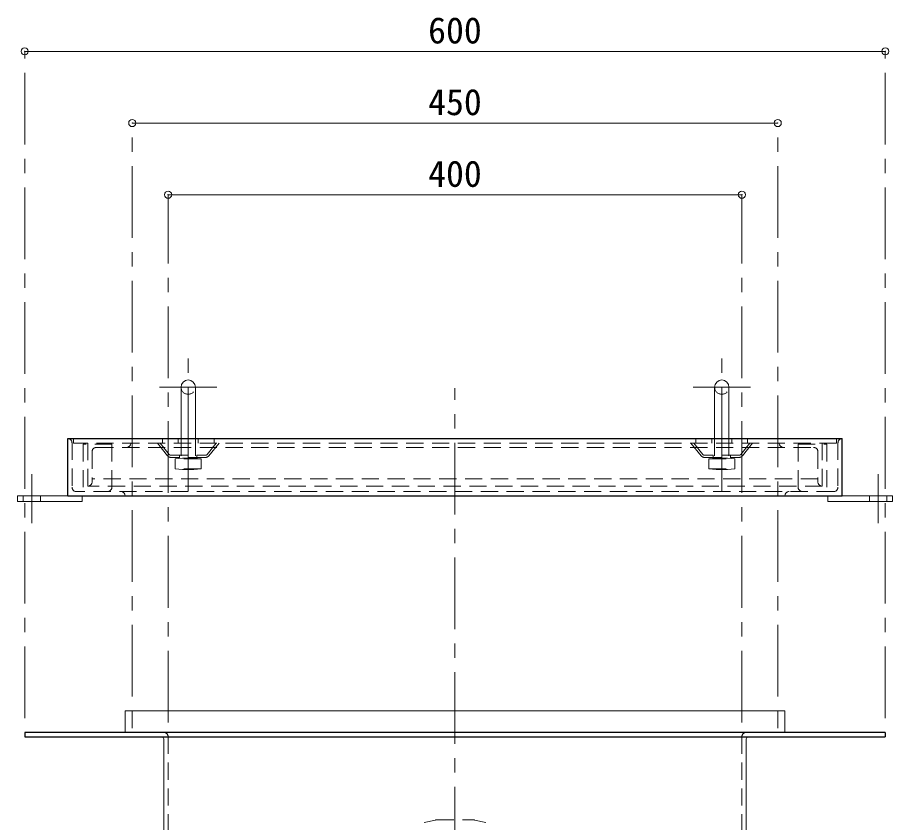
# Model space of a CAD drawing. Units: millimetres at full size, sheet at 1:10. Extents: x -2113 to 1937, y -1370 to 1440.
# Drawn here: x 182 to 792, y -673 to -112 of the extents above; entities that cross this region are included whole.
import ezdxf
from ezdxf.enums import TextEntityAlignment as Align

# ---------------------------------------------------------------- set-up
doc = ezdxf.new("R2010")
doc.units = ezdxf.units.MM
doc.header["$LTSCALE"] = 10
doc.header["$PDMODE"] = 32
doc.header["$PDSIZE"] = 5
doc.linetypes.add('CHAIN1', pattern=[8, 5, -1, 1, -1])
doc.linetypes.add('DASHED1', pattern=[1.8, 1.2, -0.6])
doc.layers.add('0-0_ﾚｲﾔ1', color=4, linetype='Continuous', lineweight=9)
doc.styles.add('ＭＳ ゴシック', font='')
doc.styles.get('ＭＳ ゴシック').set_extended_font_data('MS Gothic')

msp = doc.modelspace()

# ---------------------------------------------------------------- linework, layer by layer
at = {"layer": '0-0_ﾚｲﾔ1', "linetype": 'CHAIN1'}
for p, q in [((186.96, -600.5), (186.96, -135.5)), ((786.96, -600.5), (786.96, -135.5)), ((261.96, -585.5), (261.96, -185.5)), ((711.96, -585.5), (711.96, -185.5)), ((286.96, -603.5), (286.96, -235.5)), ((686.96, -603.5), (686.96, -235.5)), ((300.96, -419.7), (300.96, -349.7)), ((672.96, -419.7), (672.96, -349.7)), ((280.96, -369.7), (320.96, -369.7)), ((486.96, -1098.5), (486.96, -370.5)), ((692.96, -369.7), (652.96, -369.7)), ((300.96, -442.2), (300.96, -426.7)), ((672.96, -442.2), (672.96, -426.7)), ((191.96, -464.5), (191.96, -430.5)), ((781.96, -464.5), (781.96, -430.5))]:
    msp.add_line(p, q, dxfattribs=at)
at = {"layer": '0-0_ﾚｲﾔ1'}
for p, q in [((186.96, -135.5), (786.96, -135.5)), ((711.96, -185.5), (261.96, -185.5)), ((686.96, -235.5), (286.96, -235.5)), ((295.96, -369.7), (295.96, -405.5)), ((305.96, -369.7), (305.96, -405.5)), ((667.96, -369.7), (667.96, -405.5)), ((677.96, -369.7), (677.96, -405.5)), ((216.96, -445.5), (181.96, -445.5)), ((181.96, -449.5), (181.96, -445.5)), ((226.96, -449.5), (181.96, -449.5)), ((226.96, -449.5), (226.96, -445.5)), ((746.96, -449.5), (746.96, -445.5)), ((756.96, -445.5), (791.96, -445.5))]:
    msp.add_line(p, q, dxfattribs=at)
at = {"layer": '0-0_ﾚｲﾔ1', "color": 5, "lineweight": 25}
for p, q in [((216.96, -405.5), (756.96, -405.5)), ((216.96, -445.5), (216.96, -405.5)), ((756.96, -445.5), (756.96, -405.5)), ((216.96, -445.5), (756.96, -445.5)), ((186.96, -610.5), (186.96, -613.5)), ((786.96, -610.5), (186.96, -610.5)), ((186.96, -613.5), (786.96, -613.5)), ((786.96, -610.5), (786.96, -613.5))]:
    msp.add_line(p, q, dxfattribs=at)
at = {"layer": '0-0_ﾚｲﾔ1', "color": 7, "linetype": 'DASHED1', "lineweight": 18}
for p, q in [((219.96, -408.5), (219.96, -439.5)), ((753.96, -408.5), (753.96, -439.5)), ((750.96, -442.5), (222.96, -442.5))]:
    msp.add_line(p, q, dxfattribs=at)
at = {"layer": '0-0_ﾚｲﾔ1', "linetype": 'DASHED1'}
for p, q in [((220.96, -405.5), (220.96, -408.7)), ((752.96, -408.7), (220.96, -408.7)), ((230.96, -408.7), (230.96, -442.5)), ((286.56, -417.57), (279.46, -408.7)), ((287.73, -416.63), (281.38, -408.7)), ((282.96, -405.5), (282.96, -408.7)), ((293.96, -405.5), (293.96, -408.7)), ((295.96, -405.5), (295.96, -419.3)), ((305.96, -405.5), (305.96, -419.3)), ((307.96, -405.5), (307.96, -408.7)), ((314.19, -416.63), (320.54, -408.7)), ((315.36, -417.57), (322.46, -408.7)), ((318.96, -405.5), (318.96, -408.7)), ((658.56, -417.57), (651.46, -408.7)), ((659.73, -416.63), (653.38, -408.7)), ((654.96, -405.5), (654.96, -408.7)), ((665.96, -405.5), (665.96, -408.7)), ((667.96, -405.5), (667.96, -419.3)), ((677.96, -405.5), (677.96, -419.3)), ((679.96, -405.5), (679.96, -408.7)), ((686.19, -416.63), (692.54, -408.7)), ((687.36, -417.57), (694.46, -408.7)), ((690.96, -405.5), (690.96, -408.7)), ((742.96, -408.7), (742.96, -442.5)), ((752.96, -405.5), (752.96, -408.7)), ((233.96, -414.7), (233.96, -435.7)), ((236.96, -411.7), (736.96, -411.7)), ((247.76, -439.5), (247.76, -409.5)), ((726.16, -439.5), (726.16, -409.5)), ((739.96, -414.7), (739.96, -435.7)), ((288.9, -417.2), (313.02, -417.2)), ((313.02, -418.7), (288.9, -418.7)), ((291.96, -419.7), (296.96, -419.2)), ((291.96, -426.7), (291.96, -419.7)), ((309.96, -419.7), (291.96, -419.7)), ((294.96, -417.2), (294.96, -418.7)), ((296.96, -419.2), (300.96, -419.7)), ((304.96, -419.2), (296.96, -419.2)), ((300.96, -419.7), (304.96, -419.2)), ((300.96, -419.7), (300.96, -426.7)), ((304.96, -419.2), (309.96, -419.7)), ((306.96, -417.2), (306.96, -418.7)), ((309.96, -426.7), (309.96, -419.7)), ((685.02, -417.2), (660.9, -417.2)), ((660.9, -418.7), (685.02, -418.7)), ((668.96, -419.2), (663.96, -419.7)), ((663.96, -419.7), (681.96, -419.7)), ((663.96, -426.7), (663.96, -419.7)), ((666.96, -417.2), (666.96, -418.7)), ((668.96, -419.2), (676.96, -419.2)), ((672.96, -419.7), (668.96, -419.2)), ((676.96, -419.2), (672.96, -419.7)), ((672.96, -419.7), (672.96, -426.7)), ((681.96, -419.7), (676.96, -419.2)), ((678.96, -417.2), (678.96, -418.7)), ((681.96, -426.7), (681.96, -419.7)), ((296.96, -427.2), (291.96, -426.7)), ((309.96, -426.7), (291.96, -426.7)), ((300.96, -426.7), (296.96, -427.2)), ((304.96, -427.2), (300.96, -426.7)), ((309.96, -426.7), (304.96, -427.2)), ((663.96, -426.7), (668.96, -427.2)), ((663.96, -426.7), (681.96, -426.7)), ((668.96, -427.2), (672.96, -426.7)), ((672.96, -426.7), (676.96, -427.2)), ((676.96, -427.2), (681.96, -426.7)), ((304.96, -427.2), (296.96, -427.2)), ((668.96, -427.2), (676.96, -427.2)), ((742.96, -438.7), (230.96, -438.7)), ((739.96, -433.7), (233.96, -433.7)), ((185.96, -449.5), (185.96, -445.5)), ((197.96, -449.5), (197.96, -445.5)), ((775.96, -449.5), (775.96, -445.5)), ((787.96, -449.5), (787.96, -445.5)), ((261.96, -595.5), (261.96, -610.5)), ((711.96, -595.5), (711.96, -610.5)), ((286.96, -613.5), (286.96, -1060.5)), ((686.96, -613.5), (686.96, -1060.5)), ((473.26, -671.59), (465.35, -673.32)), ((474.12, -671.5), (499.8, -671.5)), ((500.65, -671.59), (508.57, -673.32))]:
    msp.add_line(p, q, dxfattribs=at)
at = {"layer": '0-0_ﾚｲﾔ1', "color": 7, "lineweight": 18}
for p, q in [((716.96, -595.5), (716.96, -610.5)), ((283.96, -615), (283.96, -1063.5)), ((689.96, -615), (689.96, -1063.5))]:
    msp.add_line(p, q, dxfattribs=at)
at = {"layer": '0-0_ﾚｲﾔ1', "linetype": 'DASHED1'}
for points in [[(247.76, -409.5), (227.76, -409.5), (227.76, -442.5)], [(726.16, -409.5), (746.16, -409.5), (746.16, -442.5)]]:
    msp.add_lwpolyline(points, dxfattribs=at)
at = {"layer": '0-0_ﾚｲﾔ1'}
msp.add_lwpolyline([(746.96, -449.5), (791.96, -449.5), (791.96, -445.5)], dxfattribs=at)
at = {"layer": '0-0_ﾚｲﾔ1', "color": 7, "lineweight": 18}
msp.add_lwpolyline([(716.96, -595.5), (256.96, -595.5), (256.96, -610.5)], dxfattribs=at)
at = {"layer": '0-0_ﾚｲﾔ1'}
for centre in [(300.96, -369.7), (672.96, -369.7)]:
    msp.add_arc(centre, 5, 0, 180, dxfattribs=at)
at = {"layer": '0-0_ﾚｲﾔ1', "linetype": 'DASHED1'}
for centre, radius, start, end in [((300.96, -369.7), 5, 180, 0), ((672.96, -369.7), 5, 180, 0), ((257.96, -408.7), 3, 270, 0), ((715.96, -408.7), 3, 180, 270), ((236.96, -414.7), 3, 90, 180), ((736.96, -414.7), 3, 0, 90), ((288.9, -415.7), 3, 218.65981, 270), ((288.9, -415.7), 1.5, 218.65981, 270), ((313.02, -415.7), 1.5, 270, 321.34019), ((313.02, -415.7), 3, 270, 321.34019), ((660.9, -415.7), 3, 218.65981, 270), ((660.9, -415.7), 1.5, 218.65981, 270), ((685.02, -415.7), 1.5, 270, 321.34019), ((685.02, -415.7), 3, 270, 321.34019), ((230.96, -435.7), 3, 270, 0), ((742.96, -435.7), 3, 180, 270), ((244.76, -439.5), 3, 270, 0), ((729.16, -439.5), 3, 180, 270), ((283.96, -613.5), 3, 0, 90), ((689.96, -613.5), 3, 90, 180), ((474.12, -675.5), 4, 90, 102.36697), ((499.8, -675.5), 4, 77.63303, 90)]:
    msp.add_arc(centre, radius, start, end, dxfattribs=at)
at = {"layer": '0-0_ﾚｲﾔ1', "color": 7, "linetype": 'DASHED1', "lineweight": 18}
for centre, start, end in [((216.96, -408.5), 0, 90), ((756.96, -408.5), 90, 180), ((222.96, -439.5), 180, 270), ((253.96, -445.5), 0, 90), ((719.96, -445.5), 90, 180), ((750.96, -439.5), 270, 0)]:
    msp.add_arc(centre, 3, start, end, dxfattribs=at)
at = {"layer": '0-0_ﾚｲﾔ1', "color": 7, "lineweight": 18}
for centre, start, end in [((282.46, -615), 0, 90), ((691.46, -615), 90, 180)]:
    msp.add_arc(centre, 1.5, start, end, dxfattribs=at)
at = {"layer": '0-0_ﾚｲﾔ1', "color": 1}
for p in [(186.96, -135.5), (786.96, -135.5), (261.96, -185.5), (711.96, -185.5), (286.96, -235.5), (686.96, -235.5)]:
    msp.add_point(p, dxfattribs=at)

# ---------------------------------------------------------------- texts
at = {"layer": '0-0_ﾚｲﾔ1', "color": 7, "style": 'ＭＳ ゴシック'}
for s, p in [('600', (468.21, -135.5)), ('450', (468.21, -185.5)), ('400', (468.21, -235.5))]:
    msp.add_text(s, height=18.33, dxfattribs=at).set_placement(p, align=Align.BOTTOM_LEFT)

doc.saveas('drawing.dxf')
